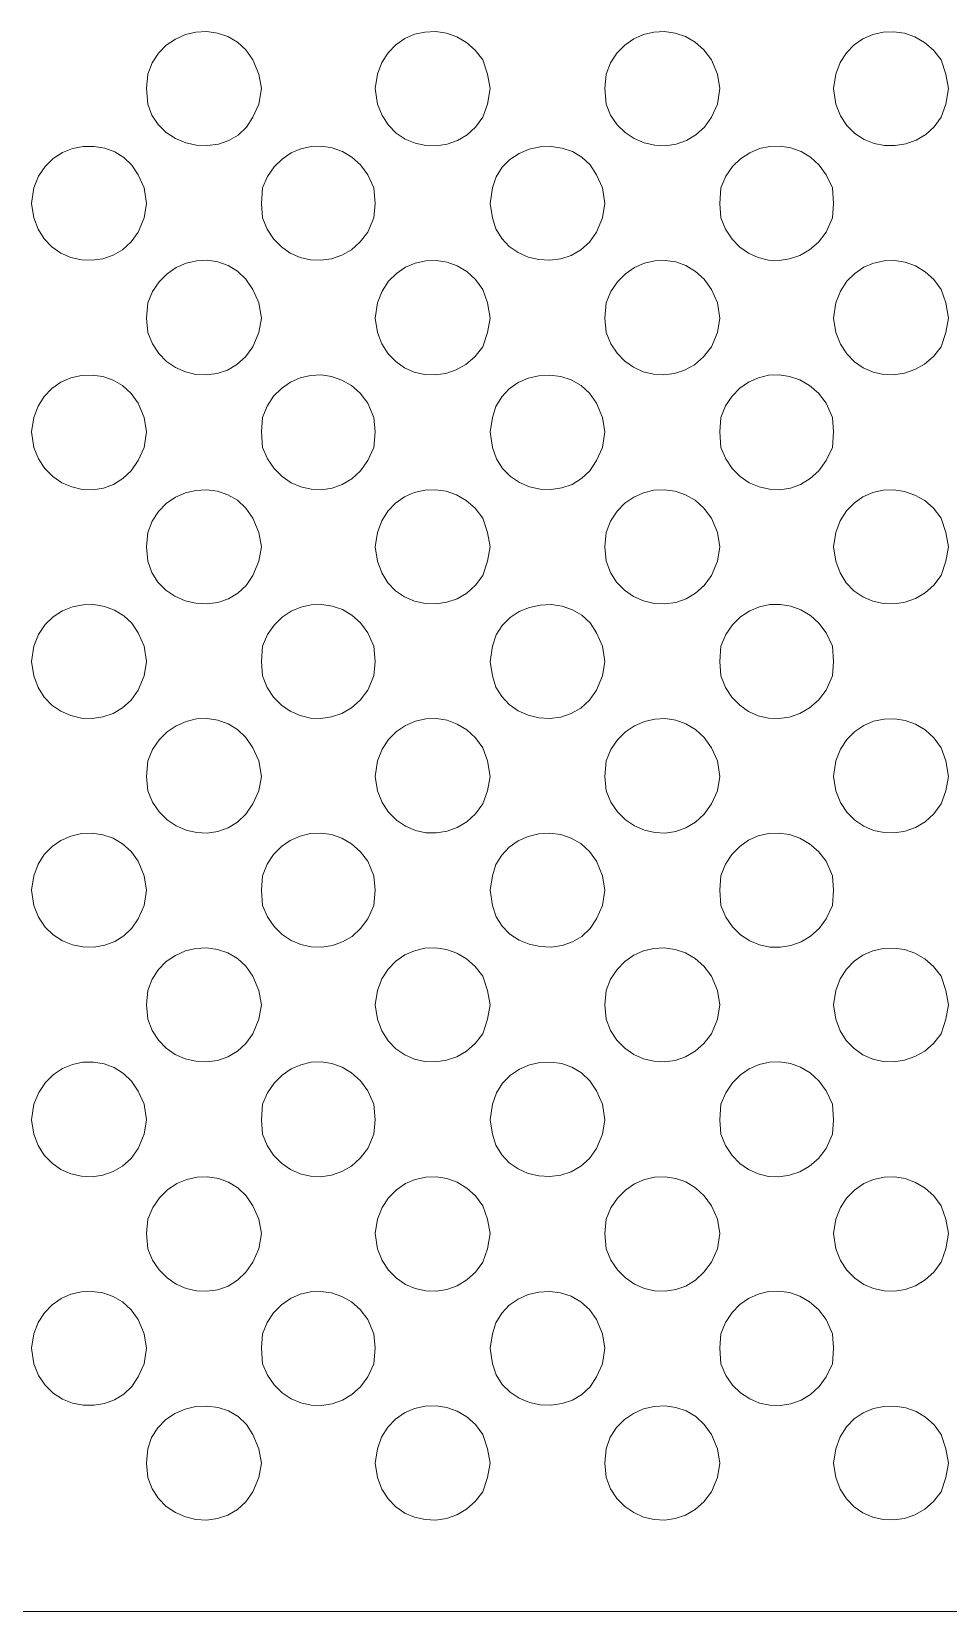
# Model space of a CAD drawing. Extents: x 0 to 242, y -13 to 199.
# Drawn here: x 143.84 to 164.03, y 31.38 to 66.2 of the extents above; entities that cross this region are included whole.
import ezdxf

# ---------------------------------------------------------------- set-up
doc = ezdxf.new("R2010")
doc.units = 0
doc.layers.add('GEOMETRY', color=7, linetype='Continuous')

msp = doc.modelspace()

# ---------------------------------------------------------------- linework, layer by layer
at = {"layer": 'GEOMETRY', "lineweight": 13}
for points in [[(148.903, 64.94), (148.85, 65.256), (148.718, 65.573), (148.561, 65.792), (148.373, 65.963), (148.162, 66.086), (147.934, 66.163), (147.698, 66.195), (147.46, 66.183), (147.228, 66.128), (147.008, 66.031), (146.808, 65.895), (146.635, 65.719), (146.496, 65.506), (146.399, 65.256), (146.373, 64.94), (146.399, 64.597), (146.493, 64.353), (146.632, 64.145), (146.807, 63.974), (147.012, 63.84), (147.237, 63.747), (147.475, 63.693), (147.717, 63.682), (147.957, 63.715), (148.184, 63.792), (148.392, 63.916), (148.573, 64.087), (148.718, 64.307), (148.85, 64.597), (148.903, 64.94)], [(153.939, 64.94), (153.885, 65.256), (153.781, 65.573), (153.614, 65.788), (153.42, 65.957), (153.205, 66.081), (152.977, 66.16), (152.742, 66.195), (152.506, 66.186), (152.277, 66.135), (152.06, 66.041), (151.864, 65.906), (151.694, 65.729), (151.557, 65.512), (151.46, 65.256), (151.408, 64.94), (151.46, 64.597), (151.56, 64.343), (151.7, 64.13), (151.874, 63.957), (152.073, 63.825), (152.292, 63.734), (152.524, 63.686), (152.761, 63.68), (152.996, 63.717), (153.222, 63.798), (153.433, 63.922), (153.622, 64.092), (153.781, 64.307), (153.885, 64.597), (153.939, 64.94)], [(158.999, 64.94), (158.947, 65.256), (158.815, 65.573), (158.65, 65.792), (158.458, 65.963), (158.245, 66.086), (158.019, 66.163), (157.785, 66.195), (157.55, 66.183), (157.321, 66.129), (157.104, 66.033), (156.906, 65.896), (156.735, 65.72), (156.595, 65.506), (156.495, 65.256), (156.47, 64.94), (156.495, 64.597), (156.596, 64.351), (156.737, 64.141), (156.912, 63.969), (157.114, 63.836), (157.334, 63.743), (157.567, 63.691), (157.804, 63.681), (158.039, 63.715), (158.265, 63.793), (158.474, 63.917), (158.66, 64.088), (158.815, 64.307), (158.947, 64.597), (158.999, 64.94)], [(164.035, 64.94), (163.981, 65.256), (163.877, 65.573), (163.708, 65.788), (163.512, 65.957), (163.296, 66.08), (163.068, 66.159), (162.832, 66.193), (162.596, 66.184), (162.368, 66.132), (162.152, 66.038), (161.957, 65.903), (161.788, 65.727), (161.652, 65.511), (161.557, 65.256), (161.504, 64.94), (161.557, 64.597), (161.659, 64.34), (161.8, 64.125), (161.976, 63.952), (162.177, 63.821), (162.397, 63.732), (162.629, 63.686), (162.866, 63.683), (163.101, 63.722), (163.326, 63.804), (163.536, 63.928), (163.721, 64.096), (163.877, 64.307), (163.981, 64.597), (164.035, 64.94)], [(146.373, 62.409), (146.32, 62.751), (146.187, 63.041), (146.048, 63.251), (145.874, 63.418), (145.672, 63.543), (145.451, 63.625), (145.218, 63.665), (144.98, 63.662), (144.745, 63.617), (144.522, 63.529), (144.318, 63.398), (144.14, 63.225), (143.996, 63.01), (143.894, 62.751), (143.842, 62.409), (143.894, 62.093), (143.985, 61.841), (144.12, 61.626), (144.29, 61.451), (144.488, 61.315), (144.706, 61.22), (144.938, 61.166), (145.175, 61.155), (145.411, 61.188), (145.637, 61.266), (145.847, 61.389), (146.032, 61.559), (146.187, 61.776), (146.32, 62.093), (146.373, 62.409)], [(151.408, 62.409), (151.382, 62.752), (151.25, 63.041), (151.087, 63.258), (150.898, 63.429), (150.689, 63.553), (150.465, 63.633), (150.234, 63.669), (150.002, 63.662), (149.774, 63.612), (149.558, 63.52), (149.358, 63.387), (149.183, 63.215), (149.038, 63.003), (148.929, 62.752), (148.904, 62.409), (148.929, 62.093), (149.032, 61.841), (149.172, 61.626), (149.343, 61.45), (149.54, 61.314), (149.755, 61.219), (149.982, 61.166), (150.215, 61.155), (150.448, 61.188), (150.675, 61.266), (150.888, 61.389), (151.082, 61.559), (151.25, 61.776), (151.382, 62.093), (151.408, 62.409)], [(156.469, 62.409), (156.416, 62.752), (156.284, 63.041), (156.143, 63.259), (155.964, 63.429), (155.755, 63.552), (155.527, 63.63), (155.286, 63.664), (155.043, 63.655), (154.804, 63.603), (154.579, 63.511), (154.377, 63.378), (154.206, 63.207), (154.074, 62.998), (153.99, 62.752), (153.939, 62.409), (153.99, 62.093), (154.07, 61.847), (154.197, 61.636), (154.363, 61.461), (154.56, 61.325), (154.779, 61.227), (155.014, 61.171), (155.256, 61.157), (155.496, 61.187), (155.727, 61.262), (155.941, 61.384), (156.129, 61.555), (156.284, 61.776), (156.416, 62.093), (156.469, 62.409)], [(161.504, 62.409), (161.479, 62.751), (161.346, 63.041), (161.185, 63.255), (160.997, 63.425), (160.789, 63.55), (160.566, 63.632), (160.335, 63.67), (160.103, 63.665), (159.875, 63.617), (159.658, 63.527), (159.458, 63.395), (159.282, 63.222), (159.135, 63.007), (159.025, 62.751), (158.999, 62.409), (159.025, 62.093), (159.129, 61.839), (159.269, 61.623), (159.44, 61.447), (159.635, 61.31), (159.848, 61.215), (160.073, 61.162), (160.305, 61.151), (160.536, 61.185), (160.762, 61.263), (160.977, 61.387), (161.173, 61.558), (161.346, 61.776), (161.479, 62.093), (161.504, 62.409)], [(148.903, 59.878), (148.85, 60.221), (148.718, 60.511), (148.562, 60.737), (148.377, 60.913), (148.169, 61.04), (147.945, 61.12), (147.713, 61.155), (147.478, 61.144), (147.247, 61.091), (147.028, 60.995), (146.826, 60.86), (146.65, 60.684), (146.505, 60.471), (146.399, 60.221), (146.373, 59.878), (146.399, 59.562), (146.501, 59.314), (146.641, 59.102), (146.814, 58.928), (147.012, 58.792), (147.229, 58.696), (147.458, 58.642), (147.693, 58.63), (147.927, 58.661), (148.153, 58.737), (148.364, 58.859), (148.555, 59.028), (148.718, 59.246), (148.85, 59.562), (148.903, 59.878)], [(153.939, 59.878), (153.885, 60.221), (153.781, 60.511), (153.619, 60.732), (153.429, 60.905), (153.218, 61.033), (152.992, 61.114), (152.758, 61.152), (152.523, 61.145), (152.293, 61.095), (152.076, 61.002), (151.877, 60.868), (151.704, 60.692), (151.562, 60.476), (151.46, 60.221), (151.408, 59.878), (151.46, 59.562), (151.559, 59.311), (151.696, 59.097), (151.864, 58.922), (152.058, 58.787), (152.271, 58.693), (152.496, 58.64), (152.729, 58.63), (152.963, 58.663), (153.191, 58.74), (153.407, 58.862), (153.606, 59.031), (153.781, 59.246), (153.885, 59.562), (153.939, 59.878)], [(158.999, 59.878), (158.947, 60.221), (158.815, 60.511), (158.652, 60.736), (158.463, 60.912), (158.254, 61.039), (158.03, 61.12), (157.799, 61.154), (157.566, 61.144), (157.338, 61.091), (157.122, 60.995), (156.923, 60.86), (156.748, 60.684), (156.603, 60.471), (156.495, 60.221), (156.47, 59.878), (156.495, 59.562), (156.598, 59.318), (156.737, 59.107), (156.906, 58.933), (157.1, 58.797), (157.312, 58.699), (157.536, 58.643), (157.767, 58.628), (157.999, 58.658), (158.226, 58.733), (158.441, 58.855), (158.639, 59.025), (158.815, 59.246), (158.947, 59.562), (158.999, 59.878)], [(164.035, 59.878), (163.981, 60.221), (163.877, 60.511), (163.714, 60.731), (163.524, 60.903), (163.312, 61.03), (163.086, 61.112), (162.853, 61.15), (162.618, 61.144), (162.389, 61.094), (162.172, 61.002), (161.973, 60.868), (161.8, 60.693), (161.659, 60.477), (161.557, 60.221), (161.504, 59.878), (161.557, 59.562), (161.658, 59.307), (161.796, 59.092), (161.966, 58.917), (162.161, 58.783), (162.375, 58.691), (162.602, 58.641), (162.835, 58.633), (163.068, 58.668), (163.295, 58.746), (163.51, 58.868), (163.706, 59.035), (163.877, 59.246), (163.981, 59.562), (164.035, 59.878)], [(146.373, 57.373), (146.32, 57.69), (146.187, 58.006), (146.033, 58.223), (145.847, 58.393), (145.638, 58.516), (145.411, 58.594), (145.176, 58.627), (144.939, 58.617), (144.707, 58.563), (144.488, 58.468), (144.29, 58.333), (144.12, 58.157), (143.986, 57.943), (143.894, 57.69), (143.842, 57.373), (143.894, 57.03), (143.994, 56.778), (144.134, 56.564), (144.308, 56.389), (144.507, 56.254), (144.725, 56.16), (144.955, 56.108), (145.19, 56.1), (145.422, 56.136), (145.645, 56.217), (145.852, 56.344), (146.035, 56.519), (146.187, 56.741), (146.32, 57.03), (146.373, 57.373)], [(151.408, 57.373), (151.382, 57.69), (151.25, 58.006), (151.081, 58.224), (150.887, 58.394), (150.674, 58.517), (150.448, 58.595), (150.216, 58.628), (149.983, 58.617), (149.756, 58.564), (149.541, 58.469), (149.345, 58.333), (149.173, 58.158), (149.032, 57.943), (148.929, 57.69), (148.904, 57.373), (148.929, 57.031), (149.039, 56.78), (149.185, 56.566), (149.359, 56.39), (149.557, 56.255), (149.772, 56.161), (149.998, 56.109), (150.229, 56.1), (150.459, 56.135), (150.682, 56.216), (150.892, 56.343), (151.084, 56.518), (151.25, 56.741), (151.382, 57.031), (151.408, 57.373)], [(156.469, 57.373), (156.416, 57.69), (156.284, 58.006), (156.13, 58.227), (155.943, 58.397), (155.729, 58.52), (155.498, 58.595), (155.258, 58.625), (155.016, 58.612), (154.781, 58.556), (154.561, 58.459), (154.363, 58.322), (154.197, 58.148), (154.07, 57.936), (153.99, 57.69), (153.939, 57.373), (153.99, 57.031), (154.081, 56.781), (154.215, 56.568), (154.387, 56.394), (154.587, 56.259), (154.808, 56.165), (155.043, 56.112), (155.283, 56.103), (155.52, 56.138), (155.746, 56.218), (155.954, 56.344), (156.136, 56.518), (156.284, 56.741), (156.416, 57.031), (156.469, 57.373)], [(161.504, 57.373), (161.479, 57.69), (161.346, 58.006), (161.174, 58.224), (160.978, 58.395), (160.764, 58.519), (160.538, 58.597), (160.306, 58.631), (160.074, 58.621), (159.849, 58.568), (159.635, 58.473), (159.44, 58.337), (159.269, 58.16), (159.129, 57.945), (159.025, 57.69), (158.999, 57.373), (159.025, 57.031), (159.132, 56.778), (159.276, 56.564), (159.451, 56.389), (159.649, 56.254), (159.865, 56.16), (160.092, 56.109), (160.325, 56.1), (160.557, 56.136), (160.781, 56.217), (160.991, 56.345), (161.181, 56.519), (161.346, 56.741), (161.479, 57.031), (161.504, 57.373)], [(148.903, 54.844), (148.85, 55.159), (148.718, 55.476), (148.561, 55.695), (148.373, 55.866), (148.162, 55.989), (147.935, 56.066), (147.699, 56.098), (147.461, 56.086), (147.229, 56.031), (147.009, 55.935), (146.809, 55.798), (146.636, 55.623), (146.497, 55.409), (146.399, 55.159), (146.373, 54.844), (146.399, 54.527), (146.488, 54.278), (146.623, 54.064), (146.796, 53.888), (146.999, 53.751), (147.223, 53.654), (147.462, 53.598), (147.705, 53.585), (147.946, 53.617), (148.176, 53.693), (148.387, 53.817), (148.57, 53.989), (148.718, 54.21), (148.85, 54.527), (148.903, 54.844)], [(153.939, 54.844), (153.885, 55.159), (153.781, 55.476), (153.612, 55.693), (153.416, 55.863), (153.201, 55.987), (152.972, 56.065), (152.736, 56.099), (152.5, 56.089), (152.271, 56.036), (152.056, 55.941), (151.86, 55.805), (151.691, 55.629), (151.556, 55.413), (151.46, 55.159), (151.408, 54.844), (151.46, 54.527), (151.553, 54.268), (151.689, 54.05), (151.859, 53.872), (152.058, 53.736), (152.277, 53.642), (152.51, 53.591), (152.749, 53.583), (152.986, 53.619), (153.216, 53.699), (153.43, 53.823), (153.62, 53.994), (153.781, 54.21), (153.885, 54.527), (153.939, 54.844)], [(158.999, 54.844), (158.947, 55.159), (158.815, 55.476), (158.649, 55.696), (158.456, 55.867), (158.243, 55.99), (158.017, 56.067), (157.783, 56.099), (157.549, 56.087), (157.321, 56.033), (157.105, 55.936), (156.908, 55.8), (156.736, 55.624), (156.596, 55.41), (156.495, 55.159), (156.47, 54.844), (156.495, 54.527), (156.591, 54.275), (156.728, 54.06), (156.901, 53.883), (157.1, 53.746), (157.32, 53.65), (157.553, 53.595), (157.791, 53.583), (158.028, 53.616), (158.256, 53.693), (158.468, 53.817), (158.657, 53.989), (158.815, 54.21), (158.947, 54.527), (158.999, 54.844)], [(164.035, 54.844), (163.981, 55.159), (163.877, 55.476), (163.709, 55.691), (163.514, 55.86), (163.299, 55.983), (163.07, 56.062), (162.835, 56.096), (162.599, 56.087), (162.369, 56.036), (162.153, 55.942), (161.957, 55.807), (161.788, 55.631), (161.652, 55.415), (161.557, 55.159), (161.504, 54.844), (161.557, 54.527), (161.65, 54.268), (161.785, 54.049), (161.955, 53.872), (162.154, 53.737), (162.373, 53.643), (162.606, 53.593), (162.845, 53.585), (163.083, 53.621), (163.312, 53.701), (163.526, 53.826), (163.716, 53.995), (163.877, 54.21), (163.981, 54.527), (164.035, 54.844)], [(146.373, 52.313), (146.32, 52.656), (146.187, 52.946), (146.046, 53.156), (145.871, 53.323), (145.67, 53.448), (145.448, 53.53), (145.215, 53.569), (144.978, 53.566), (144.744, 53.52), (144.522, 53.432), (144.318, 53.302), (144.14, 53.129), (143.996, 52.913), (143.894, 52.656), (143.842, 52.313), (143.894, 51.996), (143.985, 51.743), (144.12, 51.529), (144.29, 51.353), (144.488, 51.218), (144.707, 51.123), (144.938, 51.069), (145.176, 51.059), (145.411, 51.092), (145.637, 51.17), (145.847, 51.293), (146.033, 51.463), (146.187, 51.68), (146.32, 51.996), (146.373, 52.313)], [(151.408, 52.313), (151.382, 52.656), (151.25, 52.946), (151.086, 53.163), (150.897, 53.333), (150.687, 53.458), (150.463, 53.537), (150.233, 53.573), (150.001, 53.565), (149.773, 53.515), (149.557, 53.423), (149.359, 53.291), (149.184, 53.118), (149.038, 52.906), (148.929, 52.656), (148.904, 52.313), (148.929, 51.997), (149.032, 51.744), (149.173, 51.529), (149.344, 51.353), (149.54, 51.217), (149.755, 51.122), (149.982, 51.069), (150.215, 51.059), (150.448, 51.092), (150.674, 51.169), (150.887, 51.293), (151.081, 51.463), (151.25, 51.68), (151.382, 51.997), (151.408, 52.313)], [(156.469, 52.313), (156.416, 52.656), (156.284, 52.946), (156.142, 53.163), (155.962, 53.333), (155.754, 53.456), (155.526, 53.534), (155.286, 53.568), (155.043, 53.559), (154.805, 53.508), (154.58, 53.415), (154.379, 53.283), (154.207, 53.111), (154.075, 52.902), (153.99, 52.656), (153.939, 52.313), (153.99, 51.997), (154.07, 51.751), (154.196, 51.54), (154.362, 51.366), (154.559, 51.229), (154.778, 51.131), (155.013, 51.075), (155.255, 51.061), (155.495, 51.09), (155.727, 51.166), (155.941, 51.288), (156.129, 51.459), (156.284, 51.68), (156.416, 51.997), (156.469, 52.313)], [(161.504, 52.313), (161.479, 52.656), (161.346, 52.946), (161.184, 53.16), (160.995, 53.33), (160.787, 53.455), (160.564, 53.536), (160.334, 53.574), (160.102, 53.569), (159.874, 53.521), (159.658, 53.431), (159.458, 53.299), (159.282, 53.125), (159.136, 52.911), (159.025, 52.656), (158.999, 52.313), (159.025, 51.997), (159.128, 51.743), (159.268, 51.527), (159.439, 51.351), (159.633, 51.214), (159.846, 51.119), (160.072, 51.065), (160.303, 51.055), (160.535, 51.088), (160.762, 51.167), (160.976, 51.291), (161.173, 51.461), (161.346, 51.68), (161.479, 51.997), (161.504, 52.313)], [(148.903, 49.782), (148.85, 50.125), (148.718, 50.415), (148.562, 50.641), (148.376, 50.817), (148.168, 50.944), (147.945, 51.024), (147.712, 51.058), (147.477, 51.048), (147.247, 50.994), (147.028, 50.899), (146.826, 50.763), (146.65, 50.588), (146.505, 50.375), (146.399, 50.125), (146.373, 49.782), (146.399, 49.465), (146.505, 49.216), (146.65, 49.003), (146.826, 48.828), (147.027, 48.692), (147.246, 48.597), (147.477, 48.544), (147.712, 48.534), (147.944, 48.568), (148.168, 48.648), (148.376, 48.775), (148.562, 48.95), (148.718, 49.175), (148.85, 49.465), (148.903, 49.782)], [(153.939, 49.782), (153.885, 50.125), (153.781, 50.415), (153.619, 50.636), (153.429, 50.809), (153.218, 50.936), (152.992, 51.018), (152.758, 51.055), (152.523, 51.048), (152.294, 50.998), (152.076, 50.906), (151.877, 50.771), (151.704, 50.596), (151.563, 50.38), (151.46, 50.125), (151.408, 49.782), (151.46, 49.465), (151.563, 49.21), (151.704, 48.995), (151.878, 48.819), (152.076, 48.685), (152.294, 48.592), (152.523, 48.542), (152.758, 48.536), (152.992, 48.573), (153.217, 48.655), (153.429, 48.782), (153.619, 48.955), (153.781, 49.175), (153.885, 49.465), (153.939, 49.782)], [(158.999, 49.782), (158.947, 50.125), (158.815, 50.415), (158.652, 50.641), (158.463, 50.816), (158.254, 50.943), (158.03, 51.023), (157.799, 51.058), (157.566, 51.047), (157.338, 50.994), (157.122, 50.899), (156.923, 50.763), (156.748, 50.588), (156.603, 50.375), (156.495, 50.125), (156.47, 49.782), (156.495, 49.465), (156.603, 49.216), (156.748, 49.003), (156.923, 48.828), (157.122, 48.692), (157.338, 48.597), (157.566, 48.544), (157.798, 48.534), (158.03, 48.568), (158.253, 48.648), (158.463, 48.775), (158.652, 48.951), (158.815, 49.175), (158.947, 49.465), (158.999, 49.782)], [(164.035, 49.782), (163.981, 50.125), (163.877, 50.415), (163.714, 50.635), (163.523, 50.808), (163.312, 50.935), (163.086, 51.017), (162.853, 51.054), (162.618, 51.047), (162.389, 50.998), (162.172, 50.906), (161.974, 50.772), (161.801, 50.597), (161.659, 50.381), (161.557, 50.125), (161.504, 49.782), (161.557, 49.465), (161.66, 49.21), (161.801, 48.994), (161.974, 48.819), (162.172, 48.685), (162.389, 48.593), (162.618, 48.544), (162.853, 48.538), (163.086, 48.575), (163.312, 48.657), (163.523, 48.784), (163.714, 48.957), (163.877, 49.175), (163.981, 49.465), (164.035, 49.782)], [(146.373, 47.279), (146.32, 47.594), (146.187, 47.911), (146.032, 48.128), (145.846, 48.298), (145.636, 48.421), (145.41, 48.498), (145.174, 48.531), (144.937, 48.521), (144.706, 48.468), (144.488, 48.372), (144.291, 48.237), (144.121, 48.061), (143.986, 47.846), (143.894, 47.594), (143.842, 47.279), (143.894, 46.936), (143.995, 46.677), (144.139, 46.461), (144.317, 46.288), (144.522, 46.158), (144.745, 46.07), (144.98, 46.025), (145.218, 46.022), (145.452, 46.062), (145.673, 46.144), (145.875, 46.269), (146.049, 46.435), (146.187, 46.645), (146.32, 46.936), (146.373, 47.279)], [(151.408, 47.279), (151.382, 47.594), (151.25, 47.911), (151.081, 48.128), (150.887, 48.298), (150.674, 48.421), (150.448, 48.499), (150.215, 48.532), (149.982, 48.522), (149.755, 48.468), (149.54, 48.373), (149.344, 48.237), (149.173, 48.061), (149.032, 47.846), (148.929, 47.594), (148.904, 47.279), (148.929, 46.936), (149.038, 46.685), (149.183, 46.472), (149.358, 46.3), (149.557, 46.167), (149.774, 46.075), (150.002, 46.025), (150.234, 46.018), (150.466, 46.054), (150.689, 46.134), (150.899, 46.258), (151.088, 46.428), (151.25, 46.645), (151.382, 46.936), (151.408, 47.279)], [(156.469, 47.279), (156.416, 47.594), (156.284, 47.911), (156.129, 48.131), (155.941, 48.302), (155.727, 48.424), (155.495, 48.5), (155.255, 48.529), (155.013, 48.515), (154.778, 48.459), (154.559, 48.361), (154.362, 48.225), (154.196, 48.05), (154.07, 47.839), (153.99, 47.594), (153.939, 47.279), (153.99, 46.936), (154.074, 46.69), (154.205, 46.48), (154.376, 46.309), (154.579, 46.177), (154.803, 46.084), (155.042, 46.033), (155.286, 46.023), (155.527, 46.057), (155.756, 46.135), (155.964, 46.258), (156.143, 46.428), (156.284, 46.645), (156.416, 46.936), (156.469, 47.279)], [(161.504, 47.279), (161.479, 47.594), (161.346, 47.911), (161.173, 48.129), (160.976, 48.3), (160.762, 48.424), (160.536, 48.502), (160.304, 48.535), (160.072, 48.525), (159.847, 48.472), (159.634, 48.376), (159.439, 48.24), (159.268, 48.063), (159.128, 47.848), (159.025, 47.594), (158.999, 47.279), (159.025, 46.936), (159.135, 46.68), (159.281, 46.465), (159.458, 46.292), (159.658, 46.16), (159.875, 46.07), (160.103, 46.022), (160.336, 46.017), (160.567, 46.055), (160.789, 46.137), (160.998, 46.262), (161.185, 46.431), (161.346, 46.645), (161.479, 46.936), (161.504, 47.279)], [(148.903, 44.748), (148.85, 45.062), (148.718, 45.379), (148.561, 45.599), (148.373, 45.77), (148.162, 45.893), (147.935, 45.97), (147.699, 46.002), (147.461, 45.99), (147.228, 45.935), (147.008, 45.838), (146.808, 45.702), (146.635, 45.526), (146.496, 45.312), (146.399, 45.062), (146.373, 44.748), (146.399, 44.432), (146.495, 44.182), (146.634, 43.969), (146.806, 43.793), (147.006, 43.656), (147.227, 43.56), (147.46, 43.505), (147.698, 43.492), (147.935, 43.524), (148.162, 43.601), (148.373, 43.724), (148.561, 43.894), (148.718, 44.113), (148.85, 44.432), (148.903, 44.748)], [(153.939, 44.748), (153.885, 45.062), (153.781, 45.379), (153.614, 45.595), (153.42, 45.764), (153.206, 45.888), (152.977, 45.967), (152.742, 46.002), (152.506, 45.994), (152.277, 45.942), (152.06, 45.848), (151.864, 45.713), (151.694, 45.536), (151.557, 45.319), (151.46, 45.062), (151.408, 44.748), (151.46, 44.432), (151.556, 44.175), (151.693, 43.958), (151.863, 43.782), (152.059, 43.646), (152.276, 43.553), (152.505, 43.501), (152.742, 43.492), (152.977, 43.527), (153.206, 43.606), (153.421, 43.73), (153.615, 43.899), (153.781, 44.113), (153.885, 44.432), (153.939, 44.748)], [(158.999, 44.748), (158.947, 45.062), (158.815, 45.379), (158.649, 45.599), (158.457, 45.77), (158.244, 45.893), (158.018, 45.97), (157.784, 46.003), (157.55, 45.991), (157.321, 45.936), (157.105, 45.84), (156.908, 45.703), (156.736, 45.527), (156.596, 45.313), (156.495, 45.062), (156.47, 44.748), (156.495, 44.432), (156.595, 44.181), (156.734, 43.967), (156.906, 43.791), (157.103, 43.655), (157.32, 43.558), (157.549, 43.504), (157.784, 43.492), (158.018, 43.524), (158.245, 43.6), (158.458, 43.724), (158.65, 43.894), (158.815, 44.113), (158.947, 44.432), (158.999, 44.748)], [(164.035, 44.748), (163.981, 45.062), (163.877, 45.379), (163.709, 45.594), (163.514, 45.763), (163.299, 45.887), (163.07, 45.966), (162.835, 46), (162.599, 45.991), (162.369, 45.94), (162.153, 45.846), (161.957, 45.711), (161.788, 45.535), (161.652, 45.318), (161.557, 45.062), (161.504, 44.748), (161.557, 44.432), (161.652, 44.177), (161.787, 43.96), (161.956, 43.784), (162.152, 43.649), (162.368, 43.555), (162.598, 43.503), (162.834, 43.494), (163.07, 43.529), (163.299, 43.607), (163.514, 43.73), (163.709, 43.899), (163.877, 44.113), (163.981, 44.432), (164.035, 44.748)], [(146.373, 42.216), (146.32, 42.559), (146.187, 42.848), (146.04, 43.065), (145.862, 43.238), (145.659, 43.366), (145.438, 43.449), (145.208, 43.488), (144.973, 43.484), (144.743, 43.436), (144.523, 43.346), (144.321, 43.212), (144.145, 43.036), (144, 42.819), (143.894, 42.559), (143.842, 42.216), (143.894, 41.901), (143.986, 41.648), (144.121, 41.433), (144.291, 41.257), (144.488, 41.121), (144.706, 41.026), (144.937, 40.973), (145.174, 40.962), (145.409, 40.995), (145.635, 41.073), (145.845, 41.196), (146.032, 41.365), (146.187, 41.581), (146.32, 41.901), (146.373, 42.216)], [(151.408, 42.216), (151.382, 42.559), (151.25, 42.85), (151.083, 43.073), (150.891, 43.248), (150.68, 43.375), (150.457, 43.455), (150.227, 43.491), (149.997, 43.482), (149.771, 43.429), (149.557, 43.335), (149.359, 43.2), (149.185, 43.025), (149.04, 42.811), (148.929, 42.559), (148.904, 42.216), (148.929, 41.901), (149.032, 41.648), (149.173, 41.433), (149.345, 41.257), (149.541, 41.121), (149.756, 41.026), (149.983, 40.972), (150.215, 40.962), (150.448, 40.995), (150.674, 41.073), (150.887, 41.197), (151.081, 41.367), (151.25, 41.585), (151.382, 41.901), (151.408, 42.216)], [(156.469, 42.216), (156.416, 42.559), (156.284, 42.85), (156.135, 43.073), (155.952, 43.247), (155.744, 43.374), (155.517, 43.454), (155.281, 43.488), (155.042, 43.479), (154.808, 43.426), (154.587, 43.332), (154.387, 43.197), (154.216, 43.022), (154.081, 42.809), (153.99, 42.559), (153.939, 42.216), (153.99, 41.901), (154.07, 41.655), (154.197, 41.444), (154.363, 41.269), (154.56, 41.132), (154.78, 41.035), (155.015, 40.978), (155.257, 40.964), (155.497, 40.995), (155.729, 41.07), (155.942, 41.192), (156.13, 41.363), (156.284, 41.584), (156.416, 41.901), (156.469, 42.216)], [(161.504, 42.216), (161.479, 42.559), (161.346, 42.85), (161.179, 43.073), (160.988, 43.247), (160.777, 43.374), (160.554, 43.455), (160.323, 43.491), (160.092, 43.483), (159.865, 43.432), (159.65, 43.338), (159.453, 43.203), (159.278, 43.027), (159.134, 42.812), (159.025, 42.559), (158.999, 42.216), (159.025, 41.901), (159.129, 41.647), (159.269, 41.431), (159.44, 41.254), (159.635, 41.118), (159.848, 41.022), (160.074, 40.969), (160.306, 40.959), (160.537, 40.992), (160.763, 41.071), (160.977, 41.195), (161.174, 41.366), (161.346, 41.584), (161.479, 41.901), (161.504, 42.216)], [(148.903, 39.712), (148.85, 40.027), (148.718, 40.318), (148.566, 40.539), (148.384, 40.713), (148.179, 40.84), (147.957, 40.922), (147.725, 40.959), (147.49, 40.952), (147.259, 40.901), (147.039, 40.808), (146.836, 40.674), (146.657, 40.498), (146.509, 40.282), (146.399, 40.027), (146.373, 39.712), (146.399, 39.37), (146.506, 39.12), (146.65, 38.907), (146.827, 38.731), (147.028, 38.595), (147.247, 38.5), (147.477, 38.447), (147.712, 38.437), (147.945, 38.471), (148.168, 38.551), (148.376, 38.679), (148.562, 38.854), (148.718, 39.079), (148.85, 39.37), (148.903, 39.712)], [(153.939, 39.712), (153.885, 40.027), (153.781, 40.318), (153.618, 40.538), (153.428, 40.712), (153.216, 40.839), (152.991, 40.921), (152.757, 40.958), (152.522, 40.951), (152.293, 40.901), (152.076, 40.808), (151.877, 40.674), (151.704, 40.498), (151.563, 40.283), (151.46, 40.027), (151.408, 39.712), (151.46, 39.37), (151.563, 39.115), (151.704, 38.899), (151.877, 38.724), (152.076, 38.589), (152.293, 38.497), (152.523, 38.447), (152.758, 38.44), (152.991, 38.477), (153.217, 38.558), (153.429, 38.686), (153.619, 38.859), (153.781, 39.079), (153.885, 39.37), (153.939, 39.712)], [(158.999, 39.712), (158.947, 40.027), (158.815, 40.318), (158.652, 40.543), (158.462, 40.718), (158.253, 40.845), (158.029, 40.925), (157.798, 40.959), (157.565, 40.949), (157.338, 40.896), (157.122, 40.801), (156.923, 40.665), (156.748, 40.49), (156.603, 40.277), (156.495, 40.027), (156.47, 39.712), (156.495, 39.37), (156.603, 39.12), (156.748, 38.907), (156.923, 38.732), (157.122, 38.596), (157.338, 38.501), (157.565, 38.447), (157.798, 38.437), (158.029, 38.472), (158.252, 38.552), (158.462, 38.679), (158.651, 38.854), (158.815, 39.079), (158.947, 39.37), (158.999, 39.712)], [(164.035, 39.712), (163.981, 40.027), (163.877, 40.318), (163.714, 40.537), (163.523, 40.71), (163.312, 40.837), (163.086, 40.919), (162.852, 40.956), (162.618, 40.95), (162.389, 40.9), (162.172, 40.808), (161.974, 40.674), (161.801, 40.499), (161.659, 40.283), (161.557, 40.027), (161.504, 39.712), (161.557, 39.37), (161.659, 39.114), (161.801, 38.899), (161.974, 38.723), (162.172, 38.589), (162.389, 38.497), (162.618, 38.447), (162.852, 38.441), (163.086, 38.478), (163.312, 38.56), (163.523, 38.687), (163.714, 38.86), (163.877, 39.079), (163.981, 39.37), (164.035, 39.712)], [(146.373, 37.181), (146.32, 37.496), (146.187, 37.814), (146.032, 38.031), (145.845, 38.201), (145.636, 38.324), (145.41, 38.402), (145.175, 38.435), (144.938, 38.425), (144.707, 38.371), (144.489, 38.276), (144.292, 38.14), (144.122, 37.964), (143.987, 37.749), (143.894, 37.496), (143.842, 37.181), (143.894, 36.837), (143.996, 36.579), (144.14, 36.364), (144.318, 36.191), (144.522, 36.06), (144.745, 35.973), (144.979, 35.927), (145.217, 35.924), (145.45, 35.964), (145.671, 36.046), (145.873, 36.171), (146.047, 36.339), (146.187, 36.549), (146.32, 36.837), (146.373, 37.181)], [(151.408, 37.181), (151.382, 37.497), (151.25, 37.815), (151.081, 38.032), (150.887, 38.202), (150.673, 38.325), (150.447, 38.402), (150.215, 38.435), (149.982, 38.425), (149.755, 38.371), (149.541, 38.276), (149.344, 38.14), (149.173, 37.964), (149.032, 37.749), (148.929, 37.497), (148.904, 37.181), (148.929, 36.838), (149.038, 36.587), (149.184, 36.375), (149.359, 36.202), (149.558, 36.07), (149.775, 35.978), (150.002, 35.928), (150.234, 35.921), (150.465, 35.957), (150.688, 36.037), (150.898, 36.162), (151.087, 36.332), (151.25, 36.549), (151.382, 36.838), (151.408, 37.181)], [(156.469, 37.181), (156.416, 37.497), (156.284, 37.815), (156.128, 38.036), (155.939, 38.207), (155.725, 38.329), (155.494, 38.404), (155.253, 38.434), (155.012, 38.419), (154.778, 38.363), (154.558, 38.265), (154.362, 38.128), (154.197, 37.953), (154.07, 37.742), (153.99, 37.497), (153.939, 37.181), (153.99, 36.838), (154.075, 36.592), (154.207, 36.382), (154.379, 36.211), (154.581, 36.079), (154.805, 35.986), (155.043, 35.935), (155.287, 35.926), (155.527, 35.96), (155.755, 36.038), (155.963, 36.161), (156.142, 36.331), (156.284, 36.549), (156.416, 36.838), (156.469, 37.181)], [(161.504, 37.181), (161.479, 37.497), (161.346, 37.815), (161.172, 38.033), (160.974, 38.204), (160.76, 38.328), (160.534, 38.406), (160.302, 38.439), (160.071, 38.428), (159.846, 38.375), (159.633, 38.279), (159.439, 38.143), (159.269, 37.966), (159.129, 37.751), (159.025, 37.497), (158.999, 37.181), (159.025, 36.838), (159.136, 36.583), (159.283, 36.368), (159.459, 36.195), (159.659, 36.063), (159.876, 35.973), (160.104, 35.925), (160.336, 35.92), (160.566, 35.958), (160.789, 36.04), (160.997, 36.165), (161.185, 36.335), (161.346, 36.549), (161.479, 36.838), (161.504, 37.181)], [(148.903, 34.65), (148.85, 34.967), (148.718, 35.283), (148.572, 35.504), (148.39, 35.676), (148.179, 35.799), (147.949, 35.876), (147.707, 35.907), (147.462, 35.894), (147.222, 35.839), (146.996, 35.742), (146.793, 35.604), (146.62, 35.429), (146.486, 35.216), (146.399, 34.967), (146.373, 34.65), (146.399, 34.335), (146.496, 34.085), (146.634, 33.871), (146.808, 33.696), (147.008, 33.559), (147.228, 33.463), (147.461, 33.408), (147.7, 33.396), (147.936, 33.428), (148.164, 33.505), (148.375, 33.628), (148.562, 33.799), (148.718, 34.019), (148.85, 34.335), (148.903, 34.65)], [(153.939, 34.65), (153.885, 34.967), (153.781, 35.283), (153.622, 35.499), (153.431, 35.669), (153.218, 35.794), (152.988, 35.874), (152.75, 35.91), (152.511, 35.902), (152.277, 35.851), (152.058, 35.757), (151.859, 35.621), (151.688, 35.444), (151.552, 35.225), (151.46, 34.967), (151.408, 34.65), (151.46, 34.335), (151.557, 34.078), (151.694, 33.861), (151.864, 33.685), (152.061, 33.549), (152.278, 33.456), (152.508, 33.405), (152.744, 33.396), (152.979, 33.431), (153.208, 33.51), (153.422, 33.634), (153.615, 33.804), (153.781, 34.019), (153.885, 34.335), (153.939, 34.65)], [(158.999, 34.65), (158.947, 34.967), (158.815, 35.283), (158.659, 35.503), (158.472, 35.675), (158.261, 35.799), (158.032, 35.877), (157.794, 35.909), (157.554, 35.897), (157.319, 35.843), (157.098, 35.746), (156.898, 35.609), (156.725, 35.433), (156.588, 35.218), (156.495, 34.967), (156.47, 34.65), (156.495, 34.335), (156.595, 34.084), (156.735, 33.87), (156.907, 33.695), (157.105, 33.558), (157.321, 33.462), (157.551, 33.408), (157.786, 33.396), (158.02, 33.428), (158.247, 33.505), (158.459, 33.629), (158.651, 33.799), (158.815, 34.019), (158.947, 34.335), (158.999, 34.65)], [(164.035, 34.65), (163.981, 34.967), (163.877, 35.283), (163.721, 35.495), (163.534, 35.663), (163.322, 35.788), (163.094, 35.869), (162.856, 35.907), (162.616, 35.901), (162.382, 35.853), (162.161, 35.761), (161.961, 35.627), (161.788, 35.449), (161.651, 35.229), (161.557, 34.967), (161.504, 34.65), (161.557, 34.335), (161.653, 34.079), (161.789, 33.862), (161.958, 33.686), (162.154, 33.551), (162.37, 33.458), (162.599, 33.406), (162.835, 33.397), (163.07, 33.432), (163.299, 33.511), (163.514, 33.635), (163.709, 33.804), (163.877, 34.019), (163.981, 34.335), (164.035, 34.65)]]:
    msp.add_lwpolyline(points, close=True, dxfattribs=at)
at = {"layer": 'GEOMETRY', "lineweight": 20}
msp.add_lwpolyline([(36.34, 31.382), (188.762, 31.382)], dxfattribs=at)

doc.saveas('drawing.dxf')
